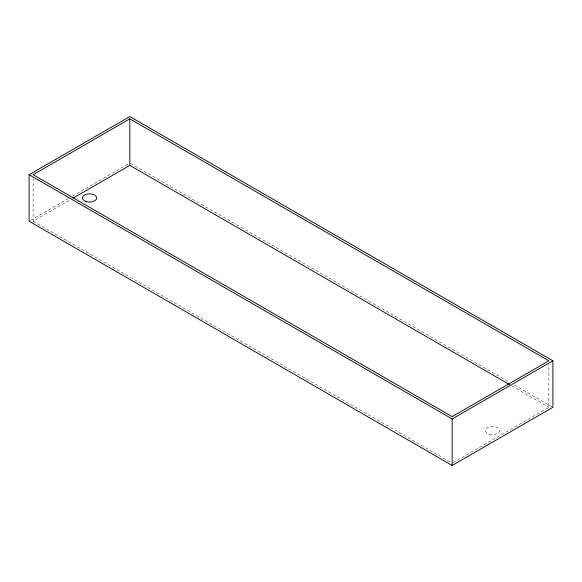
<?xml version="1.0" encoding="UTF-8"?>
<svg xmlns="http://www.w3.org/2000/svg" width="582" height="582" viewBox="0 0 582 582"><rect width="100%" height="100%" fill="white"/><g stroke="black" fill="none" stroke-linecap="round" stroke-linejoin="round"><path stroke-width="0.44" stroke-dasharray="2.91 2.18" d="M30.671 220.302L68.45 198.498M72.386 196.221L129.044 163.513M33.13 178.267L33.13 221.211L70.08 199.881M452.956 462.69L548.87 407.313L548.87 364.368M130.615 163.513L508.864 381.887M514.364 385.066L552.114 406.862M511.92 385.982L548.87 407.313M33.13 221.211L451.385 462.69M488.902 434.136A7.122 4.11 0 0 0 499.582 430.578A7.122 4.11 0 0 0 488.902 427.013A7.122 4.11 0 0 0 488.902 434.136"/><path stroke-width="0.87" d="M29.1 174.687L129.83 116.531L552.9 360.789L552.9 407.313L452.17 465.469L29.1 221.211L29.1 174.687L452.17 418.945L552.9 360.789M129.83 118.859L33.13 174.687L452.17 416.617L548.87 360.789L129.83 118.859L129.83 165.383L509.563 384.615M73.223 198.062L129.83 165.383M452.17 418.945L452.17 465.469M85.976 201.51A7.122 4.11 0 0 0 96.663 197.953A7.122 4.11 0 0 0 85.976 194.388A7.122 4.11 0 0 0 85.976 201.51"/></g></svg>
